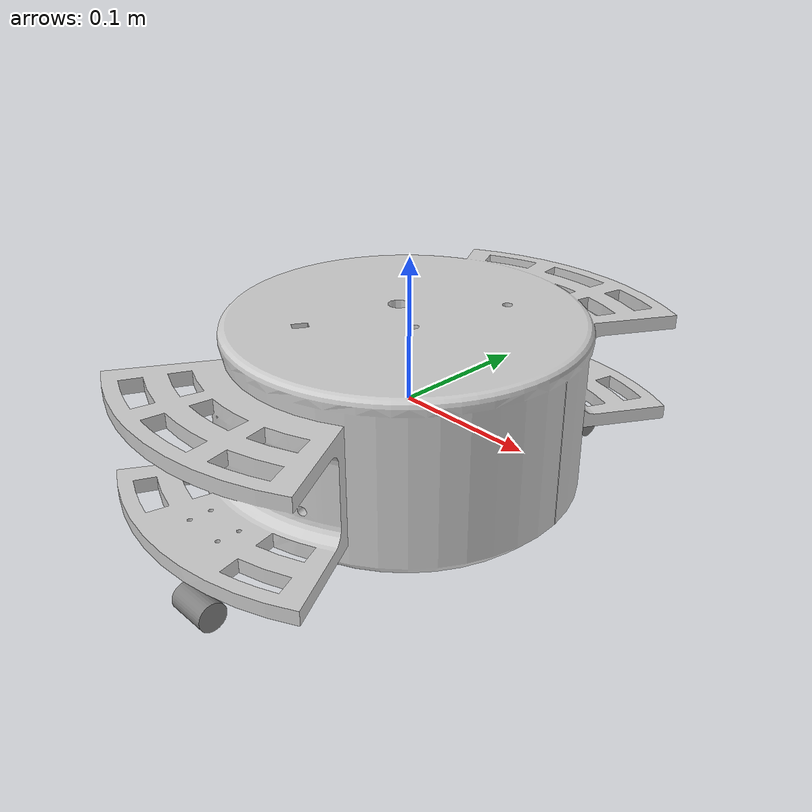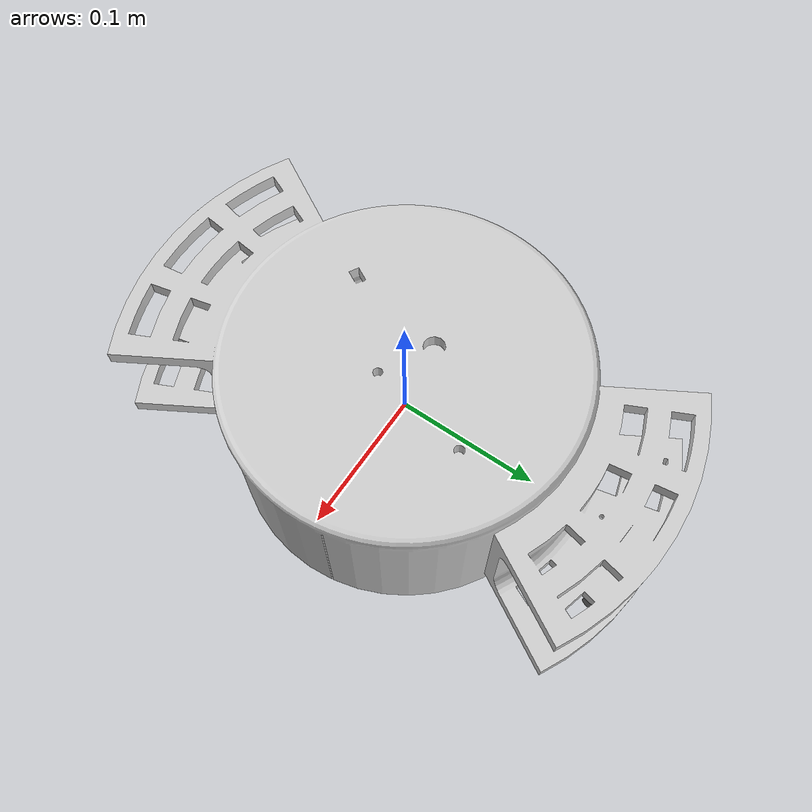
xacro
<?xml version="1.0"?>
<robot xmlns:xacro="http://www.ros.org/wiki/xacro" name="AquaticRobotModel2">

<xacro:arg name="prefix" default=""/>
<xacro:property name="pkg" value="swarm_robot_description_model2"/>

<!-- BASE LINK -->
<link name="base_link">
  <inertial>
    <origin xyz="3.5033E-05 -0.00012248 0.0036387" rpy="0 0 0"/>
    <mass value="10.416"/>
    <inertia
      ixx="0.037767" ixy="3.4516E-06" ixz="5.8428E-08"
      iyy="0.11162" iyz="-0.00018002" izz="0.1293"/>
  </inertial>
  <visual>
    <origin xyz="0 0 0" rpy="0 0 0"/>
    <geometry>
      <mesh filename="package://swarm_robot_description_model2/meshes/base_link.STL"/>
    </geometry>
    <material name="base_material">
      <color rgba="0.8 0.8 0.8 1"/>
    </material>
  </visual>
  <collision>
    <origin xyz="0 0 0" rpy="0 0 0"/>
    <geometry>
      <cylinder radius="0.15" length="0.1"/>
    </geometry>
  </collision>
</link>

<!-- LEFT MOTOR LINK -->
<link name="motor_izq_link">
  <inertial>
    <origin xyz="-7.6704E-10 5.0396E-05 0.0090544" rpy="0 0 0"/>
    <mass value="0.1"/>
    <inertia
      ixx="0.0001" ixy="0" ixz="0"
      iyy="0.0001" iyz="0" izz="0.0001"/>
  </inertial>
  <visual>
    <origin xyz="0 0 0" rpy="0 0 0"/>
    <geometry>
      <mesh filename="package://swarm_robot_description_model2/meshes/motor_izq_link.STL"/>
    </geometry>
    <material name="motor_material">
      <color rgba="0.5 0.5 0.5 1"/>
    </material>
  </visual>
  <collision>
    <origin xyz="0 0 0" rpy="0 0 0"/>
    <geometry>
      <sphere radius="0.03"/>
    </geometry>
  </collision>
</link>

<joint name="motor_izq_joint" type="continuous">
  <origin xyz="0.00023088 0.17753 -0.0789" rpy="1.5708 0 1.5708"/>
  <parent link="base_link"/>
  <child link="motor_izq_link"/>
  <axis xyz="0 0 1"/>
  <limit effort="100" velocity="100"/>
  <dynamics damping="0.1" friction="0"/>
</joint>

<!-- RIGHT MOTOR LINK -->
<link name="motor_der_link">
  <inertial>
    <origin xyz="-7.6704E-10 5.0396E-05 -0.0031306" rpy="0 0 0"/>
    <mass value="0.1"/>
    <inertia
      ixx="0.0001" ixy="0" ixz="0"
      iyy="0.0001" iyz="0" izz="0.0001"/>
  </inertial>
  <visual>
    <origin xyz="0 0 0" rpy="0 0 0"/>
    <geometry>
      <mesh filename="package://swarm_robot_description_model2/meshes/motor_der_link.STL"/>
    </geometry>
    <material name="motor_material">
      <color rgba="0.5 0.5 0.5 1"/>
    </material>
  </visual>
  <collision>
    <origin xyz="0 0 0" rpy="0 0 0"/>
    <geometry>
      <sphere radius="0.03"/>
    </geometry>
  </collision>
</link>

<joint name="motor_der_joint" type="continuous">
  <origin xyz="0.005363 -0.17753 -0.0789" rpy="1.5708 0 1.5708"/>
  <parent link="base_link"/>
  <child link="motor_der_link"/>
  <axis xyz="0 0 1"/>
  <limit effort="100" velocity="100"/>
  <dynamics damping="0.1" friction="0"/>
</joint>

<!-- GAZEBO PLUGINS FOR GAZEBO HARMONIC -->

<!-- Gazebo colors and materials -->
<gazebo reference="base_link">
  <material>Gazebo/Grey</material>
</gazebo>

<gazebo reference="motor_izq_link">
  <material>Gazebo/DarkGrey</material>
  <gravity>false</gravity>
</gazebo>

<gazebo reference="motor_der_link">
  <material>Gazebo/DarkGrey</material>
  <gravity>false</gravity>
</gazebo>

<!-- Disable gravity to simulate floating in water -->
<gazebo reference="base_link">
  <gravity>false</gravity>
</gazebo>

<!-- Hydrodynamics Plugin DISABLED - causing ODE issues -->

</robot>
